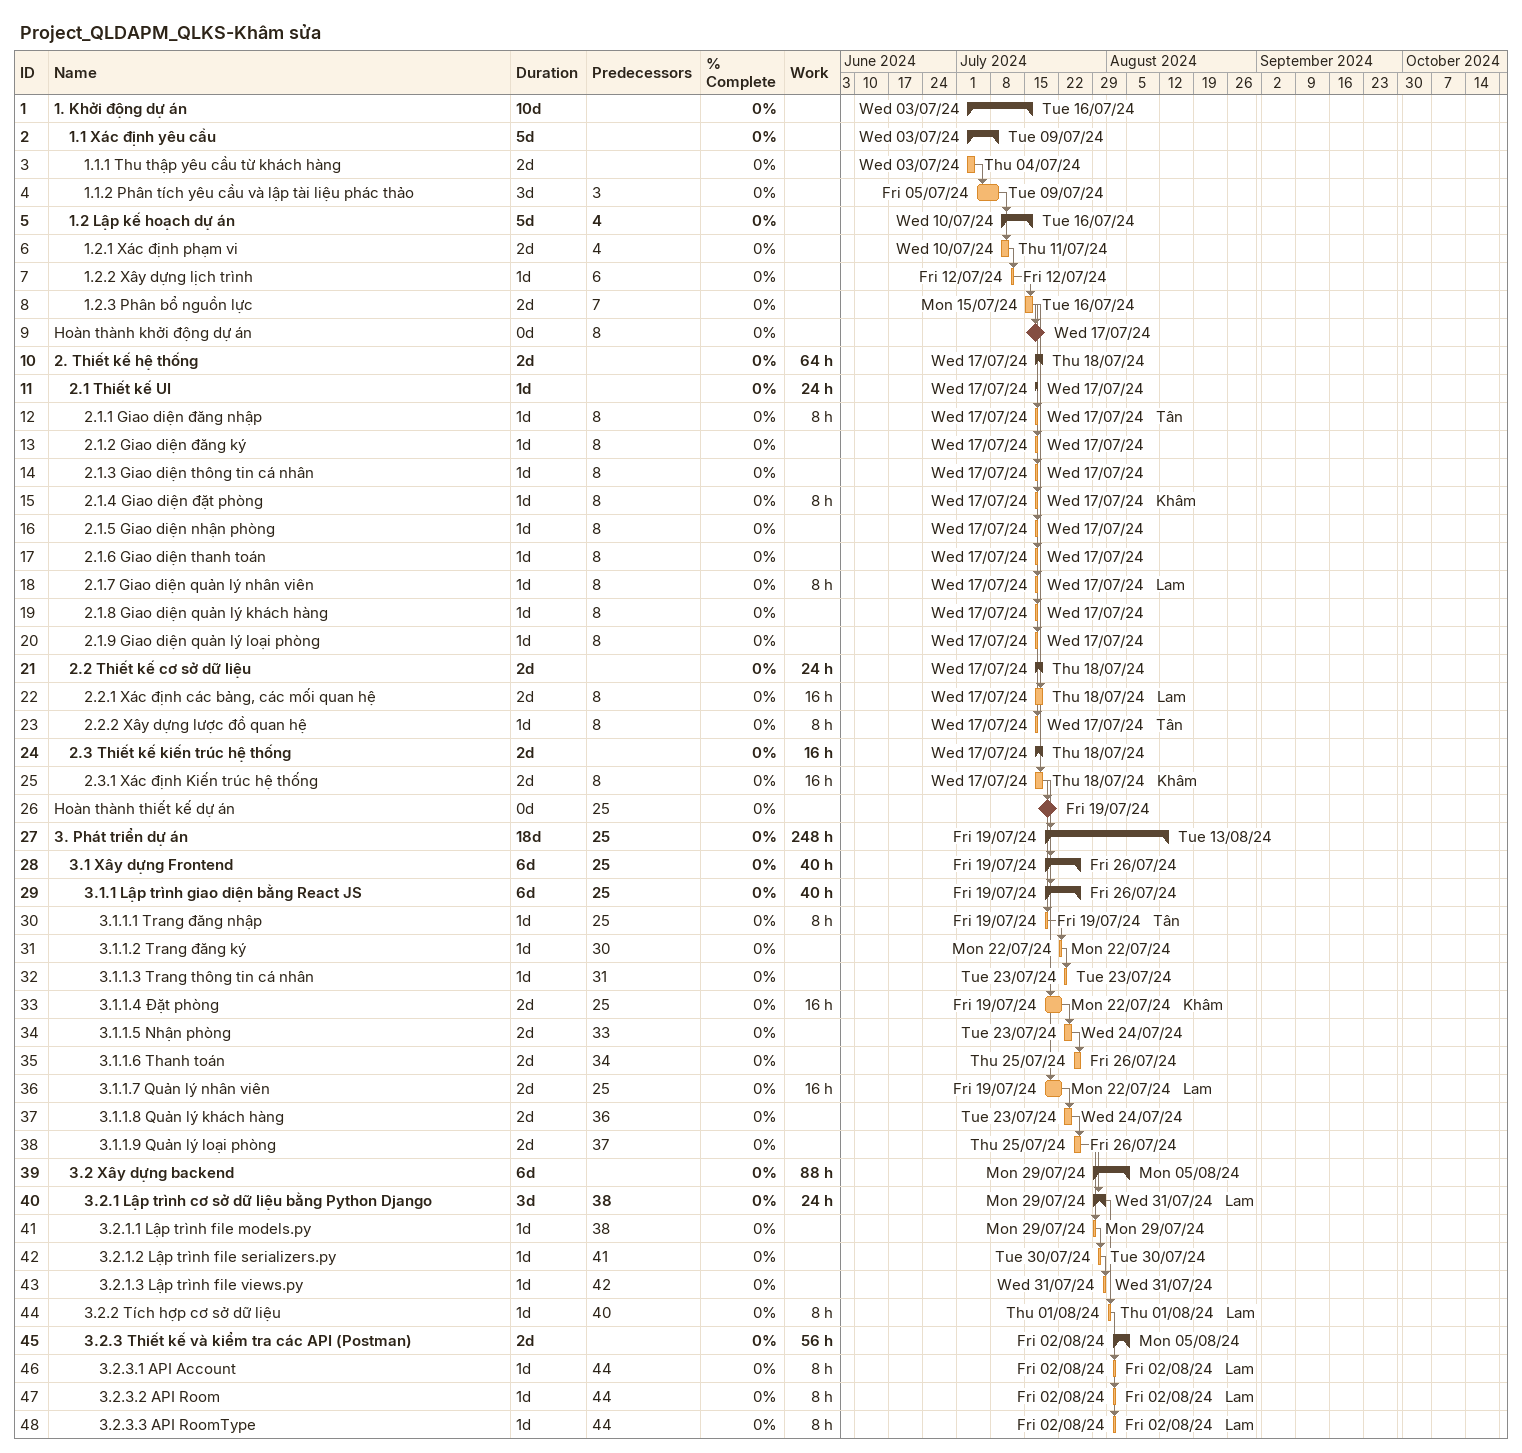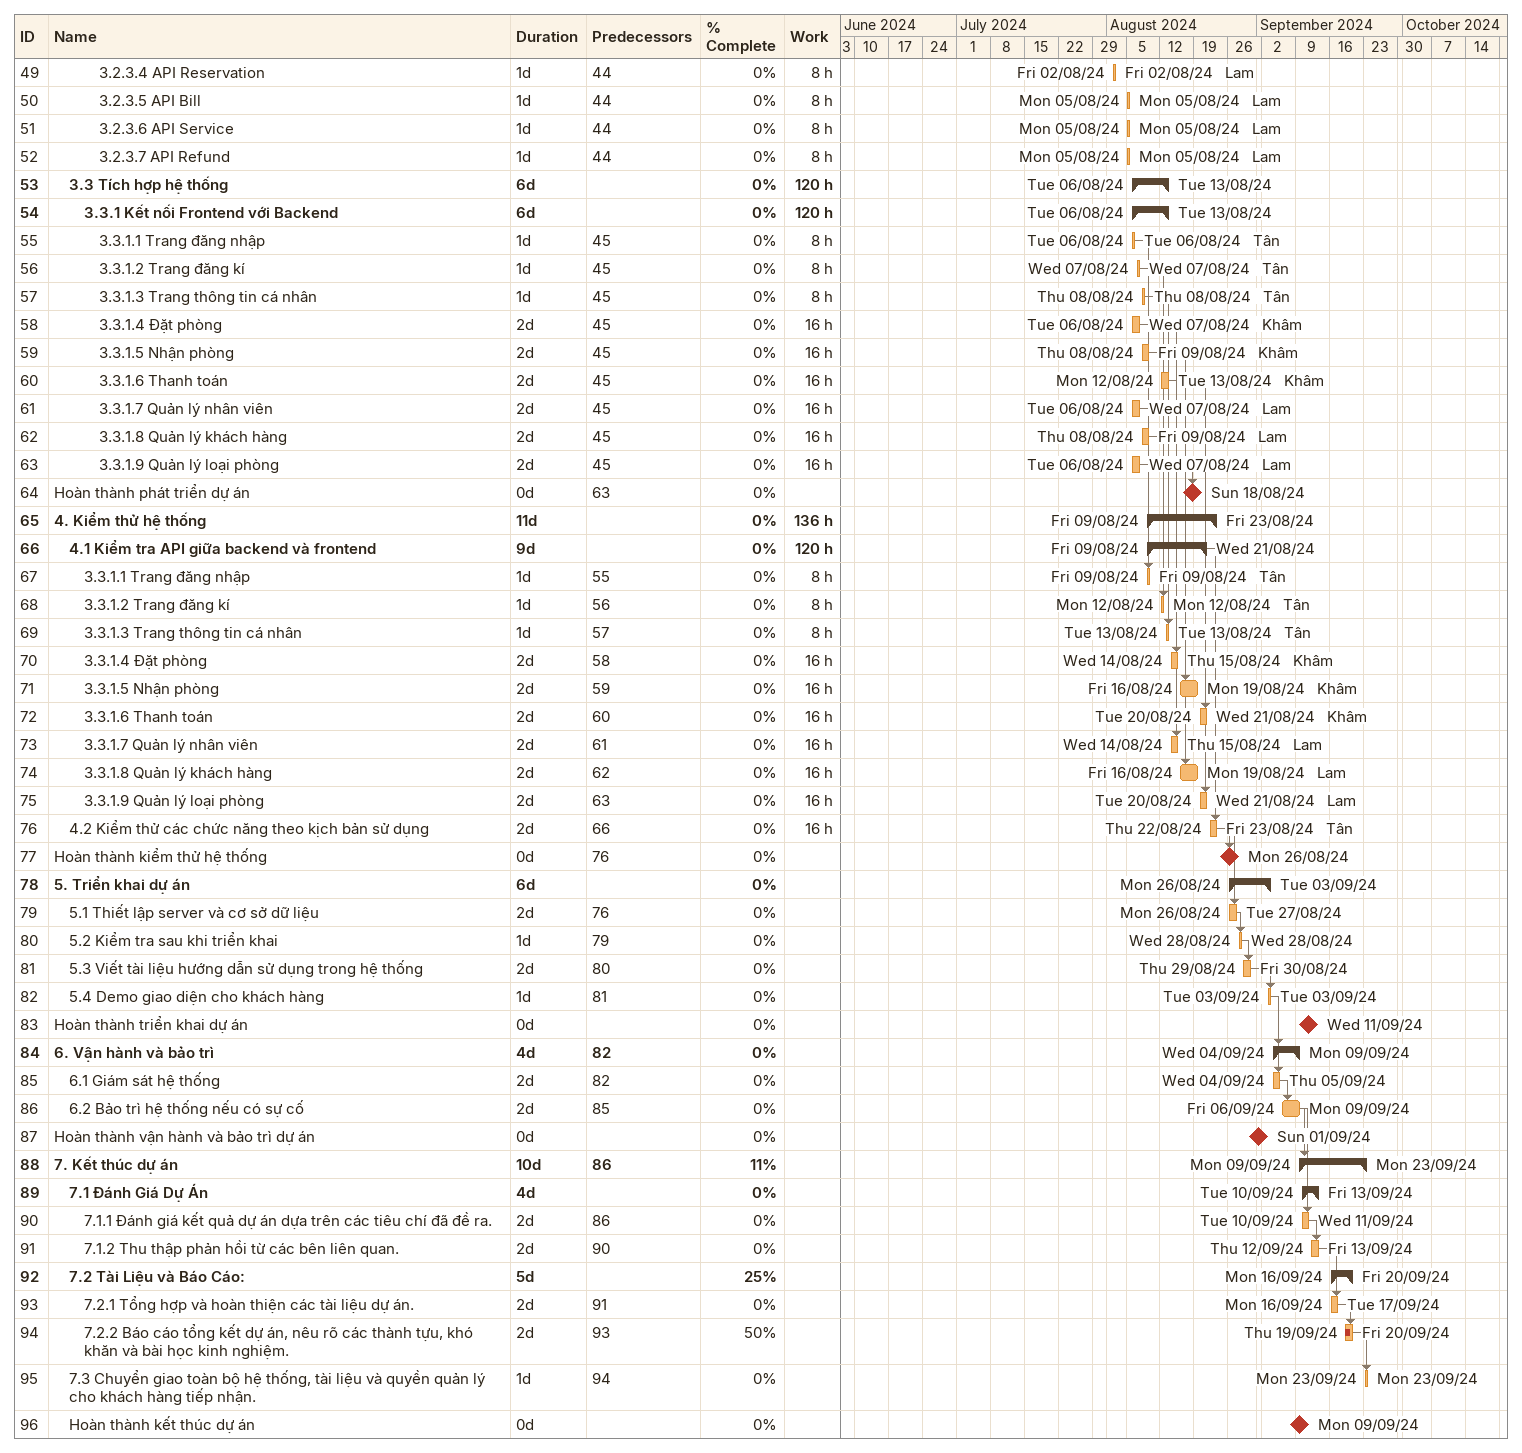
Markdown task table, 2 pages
Project_QLDAPM_QLKS-Khâm sửa

| ID | Level | Task | Duration | Start | Finish | Predecessors | Resources | % complete | Work (h) |
|---|---|---|---|---|---|---|---|---|---|
| 1 | 1 | **1. Khởi động dự án** | 10d | 2024-07-03 | 2024-07-16 |  |  | 0 |  |
| 2 | 2 | **1.1 Xác định yêu cầu** | 5d | 2024-07-03 | 2024-07-09 |  |  | 0 |  |
| 3 | 3 | 1.1.1 Thu thập yêu cầu từ khách hàng | 2d | 2024-07-03 | 2024-07-04 |  |  | 0 |  |
| 4 | 3 | 1.1.2 Phân tích yêu cầu và lập tài liệu phác thảo | 3d | 2024-07-05 | 2024-07-09 | 3 |  | 0 |  |
| 5 | 2 | **1.2 Lập kế hoạch dự án** | 5d | 2024-07-10 | 2024-07-16 | 4 |  | 0 |  |
| 6 | 3 | 1.2.1 Xác định phạm vi | 2d | 2024-07-10 | 2024-07-11 | 4 |  | 0 |  |
| 7 | 3 | 1.2.2 Xây dựng lịch trình | 1d | 2024-07-12 | 2024-07-12 | 6 |  | 0 |  |
| 8 | 3 | 1.2.3 Phân bổ nguồn lực | 2d | 2024-07-15 | 2024-07-16 | 7 |  | 0 |  |
| 9 | 1 | Hoàn thành khởi động dự án | 0d | 2024-07-17 | 2024-07-17 | 8 |  | 0 |  |
| 10 | 1 | **2. Thiết kế hệ thống** | 2d | 2024-07-17 | 2024-07-18 |  |  | 0 | 64 |
| 11 | 2 | **2.1 Thiết kế UI** | 1d | 2024-07-17 | 2024-07-17 |  |  | 0 | 24 |
| 12 | 3 | 2.1.1 Giao diện đăng nhập | 1d | 2024-07-17 | 2024-07-17 | 8 | Tân | 0 | 8 |
| 13 | 3 | 2.1.2 Giao diện đăng ký | 1d | 2024-07-17 | 2024-07-17 | 8 |  | 0 |  |
| 14 | 3 | 2.1.3 Giao diện thông tin cá nhân | 1d | 2024-07-17 | 2024-07-17 | 8 |  | 0 |  |
| 15 | 3 | 2.1.4 Giao diện đặt phòng | 1d | 2024-07-17 | 2024-07-17 | 8 | Khâm | 0 | 8 |
| 16 | 3 | 2.1.5 Giao diện nhận phòng | 1d | 2024-07-17 | 2024-07-17 | 8 |  | 0 |  |
| 17 | 3 | 2.1.6 Giao diện thanh toán | 1d | 2024-07-17 | 2024-07-17 | 8 |  | 0 |  |
| 18 | 3 | 2.1.7 Giao diện quản lý nhân viên | 1d | 2024-07-17 | 2024-07-17 | 8 | Lam | 0 | 8 |
| 19 | 3 | 2.1.8 Giao diện quản lý khách hàng | 1d | 2024-07-17 | 2024-07-17 | 8 |  | 0 |  |
| 20 | 3 | 2.1.9 Giao diện quản lý loại phòng | 1d | 2024-07-17 | 2024-07-17 | 8 |  | 0 |  |
| 21 | 2 | **2.2 Thiết kế cơ sở dữ liệu** | 2d | 2024-07-17 | 2024-07-18 |  |  | 0 | 24 |
| 22 | 3 | 2.2.1 Xác định các bảng, các mối quan hệ | 2d | 2024-07-17 | 2024-07-18 | 8 | Lam | 0 | 16 |
| 23 | 3 | 2.2.2 Xây dựng lược đồ quan hệ | 1d | 2024-07-17 | 2024-07-17 | 8 | Tân | 0 | 8 |
| 24 | 2 | **2.3 Thiết kế kiến trúc hệ thống** | 2d | 2024-07-17 | 2024-07-18 |  |  | 0 | 16 |
| 25 | 3 | 2.3.1 Xác định Kiến trúc hệ thống | 2d | 2024-07-17 | 2024-07-18 | 8 | Khâm | 0 | 16 |
| 26 | 1 | Hoàn thành thiết kế dự án | 0d | 2024-07-19 | 2024-07-19 | 25 |  | 0 |  |
| 27 | 1 | **3. Phát triển dự án** | 18d | 2024-07-19 | 2024-08-13 | 25 |  | 0 | 248 |
| 28 | 2 | **3.1 Xây dựng Frontend** | 6d | 2024-07-19 | 2024-07-26 | 25 |  | 0 | 40 |
| 29 | 3 | **3.1.1 Lập trình giao diện bằng React JS** | 6d | 2024-07-19 | 2024-07-26 | 25 |  | 0 | 40 |
| 30 | 4 | 3.1.1.1 Trang đăng nhập | 1d | 2024-07-19 | 2024-07-19 | 25 | Tân | 0 | 8 |
| 31 | 4 | 3.1.1.2 Trang đăng ký | 1d | 2024-07-22 | 2024-07-22 | 30 |  | 0 |  |
| 32 | 4 | 3.1.1.3 Trang thông tin cá nhân | 1d | 2024-07-23 | 2024-07-23 | 31 |  | 0 |  |
| 33 | 4 | 3.1.1.4 Đặt phòng | 2d | 2024-07-19 | 2024-07-22 | 25 | Khâm | 0 | 16 |
| 34 | 4 | 3.1.1.5 Nhận phòng | 2d | 2024-07-23 | 2024-07-24 | 33 |  | 0 |  |
| 35 | 4 | 3.1.1.6 Thanh toán | 2d | 2024-07-25 | 2024-07-26 | 34 |  | 0 |  |
| 36 | 4 | 3.1.1.7 Quản lý nhân viên | 2d | 2024-07-19 | 2024-07-22 | 25 | Lam | 0 | 16 |
| 37 | 4 | 3.1.1.8 Quản lý khách hàng | 2d | 2024-07-23 | 2024-07-24 | 36 |  | 0 |  |
| 38 | 4 | 3.1.1.9 Quản lý loại phòng | 2d | 2024-07-25 | 2024-07-26 | 37 |  | 0 |  |
| 39 | 2 | **3.2 Xây dựng backend** | 6d | 2024-07-29 | 2024-08-05 |  |  | 0 | 88 |
| 40 | 3 | **3.2.1 Lập trình cơ sở dữ liệu bằng Python Django** | 3d | 2024-07-29 | 2024-07-31 | 38 | Lam | 0 | 24 |
| 41 | 4 | 3.2.1.1 Lập trình file models.py | 1d | 2024-07-29 | 2024-07-29 | 38 |  | 0 |  |
| 42 | 4 | 3.2.1.2 Lập trình file serializers.py | 1d | 2024-07-30 | 2024-07-30 | 41 |  | 0 |  |
| 43 | 4 | 3.2.1.3 Lập trình file views.py | 1d | 2024-07-31 | 2024-07-31 | 42 |  | 0 |  |
| 44 | 3 | 3.2.2 Tích hợp cơ sở dữ liệu | 1d | 2024-08-01 | 2024-08-01 | 40 | Lam | 0 | 8 |
| 45 | 3 | **3.2.3 Thiết kế và kiểm tra các API (Postman)** | 2d | 2024-08-02 | 2024-08-05 |  |  | 0 | 56 |
| 46 | 4 | 3.2.3.1 API Account | 1d | 2024-08-02 | 2024-08-02 | 44 | Lam | 0 | 8 |
| 47 | 4 | 3.2.3.2 API Room | 1d | 2024-08-02 | 2024-08-02 | 44 | Lam | 0 | 8 |
| 48 | 4 | 3.2.3.3 API RoomType | 1d | 2024-08-02 | 2024-08-02 | 44 | Lam | 0 | 8 |
| 49 | 4 | 3.2.3.4 API Reservation | 1d | 2024-08-02 | 2024-08-02 | 44 | Lam | 0 | 8 |
| 50 | 4 | 3.2.3.5 API Bill | 1d | 2024-08-05 | 2024-08-05 | 44 | Lam | 0 | 8 |
| 51 | 4 | 3.2.3.6 API Service | 1d | 2024-08-05 | 2024-08-05 | 44 | Lam | 0 | 8 |
| 52 | 4 | 3.2.3.7 API Refund | 1d | 2024-08-05 | 2024-08-05 | 44 | Lam | 0 | 8 |
| 53 | 2 | **3.3 Tích hợp hệ thống** | 6d | 2024-08-06 | 2024-08-13 |  |  | 0 | 120 |
| 54 | 3 | **3.3.1 Kết nối Frontend với Backend** | 6d | 2024-08-06 | 2024-08-13 |  |  | 0 | 120 |
| 55 | 4 | 3.3.1.1 Trang đăng nhập | 1d | 2024-08-06 | 2024-08-06 | 45 | Tân | 0 | 8 |
| 56 | 4 | 3.3.1.2 Trang đăng kí | 1d | 2024-08-07 | 2024-08-07 | 45 | Tân | 0 | 8 |
| 57 | 4 | 3.3.1.3 Trang thông tin cá nhân | 1d | 2024-08-08 | 2024-08-08 | 45 | Tân | 0 | 8 |
| 58 | 4 | 3.3.1.4 Đặt phòng | 2d | 2024-08-06 | 2024-08-07 | 45 | Khâm | 0 | 16 |
| 59 | 4 | 3.3.1.5 Nhận phòng | 2d | 2024-08-08 | 2024-08-09 | 45 | Khâm | 0 | 16 |
| 60 | 4 | 3.3.1.6 Thanh toán | 2d | 2024-08-12 | 2024-08-13 | 45 | Khâm | 0 | 16 |
| 61 | 4 | 3.3.1.7 Quản lý nhân viên | 2d | 2024-08-06 | 2024-08-07 | 45 | Lam | 0 | 16 |
| 62 | 4 | 3.3.1.8 Quản lý khách hàng | 2d | 2024-08-08 | 2024-08-09 | 45 | Lam | 0 | 16 |
| 63 | 4 | 3.3.1.9 Quản lý loại phòng | 2d | 2024-08-06 | 2024-08-07 | 45 | Lam | 0 | 16 |
| 64 | 1 | Hoàn thành phát triển dự án | 0d | 2024-08-18 | 2024-08-18 | 63 |  | 0 |  |
| 65 | 1 | **4. Kiểm thử hệ thống** | 11d | 2024-08-09 | 2024-08-23 |  |  | 0 | 136 |
| 66 | 2 | **4.1 Kiểm tra API giữa backend và frontend** | 9d | 2024-08-09 | 2024-08-21 |  |  | 0 | 120 |
| 67 | 3 | 3.3.1.1 Trang đăng nhập | 1d | 2024-08-09 | 2024-08-09 | 55 | Tân | 0 | 8 |
| 68 | 3 | 3.3.1.2 Trang đăng kí | 1d | 2024-08-12 | 2024-08-12 | 56 | Tân | 0 | 8 |
| 69 | 3 | 3.3.1.3 Trang thông tin cá nhân | 1d | 2024-08-13 | 2024-08-13 | 57 | Tân | 0 | 8 |
| 70 | 3 | 3.3.1.4 Đặt phòng | 2d | 2024-08-14 | 2024-08-15 | 58 | Khâm | 0 | 16 |
| 71 | 3 | 3.3.1.5 Nhận phòng | 2d | 2024-08-16 | 2024-08-19 | 59 | Khâm | 0 | 16 |
| 72 | 3 | 3.3.1.6 Thanh toán | 2d | 2024-08-20 | 2024-08-21 | 60 | Khâm | 0 | 16 |
| 73 | 3 | 3.3.1.7 Quản lý nhân viên | 2d | 2024-08-14 | 2024-08-15 | 61 | Lam | 0 | 16 |
| 74 | 3 | 3.3.1.8 Quản lý khách hàng | 2d | 2024-08-16 | 2024-08-19 | 62 | Lam | 0 | 16 |
| 75 | 3 | 3.3.1.9 Quản lý loại phòng | 2d | 2024-08-20 | 2024-08-21 | 63 | Lam | 0 | 16 |
| 76 | 2 | 4.2 Kiểm thử các chức năng theo kịch bản sử dụng | 2d | 2024-08-22 | 2024-08-23 | 66 | Tân | 0 | 16 |
| 77 | 1 | Hoàn thành kiểm thử hệ thống | 0d | 2024-08-26 | 2024-08-26 | 76 |  | 0 |  |
| 78 | 1 | **5. Triển khai dự án** | 6d | 2024-08-26 | 2024-09-03 |  |  | 0 |  |
| 79 | 2 | 5.1 Thiết lập server và cơ sở dữ liệu | 2d | 2024-08-26 | 2024-08-27 | 76 |  | 0 |  |
| 80 | 2 | 5.2 Kiểm tra sau khi triển khai | 1d | 2024-08-28 | 2024-08-28 | 79 |  | 0 |  |
| 81 | 2 | 5.3 Viết tài liệu hướng dẫn sử dụng trong hệ thống | 2d | 2024-08-29 | 2024-08-30 | 80 |  | 0 |  |
| 82 | 2 | 5.4 Demo giao diện cho khách hàng | 1d | 2024-09-03 | 2024-09-03 | 81 |  | 0 |  |
| 83 | 1 | Hoàn thành triển khai dự án | 0d | 2024-09-11 | 2024-09-11 |  |  | 0 |  |
| 84 | 1 | **6. Vận hành và bảo trì** | 4d | 2024-09-04 | 2024-09-09 | 82 |  | 0 |  |
| 85 | 2 | 6.1 Giám sát hệ thống | 2d | 2024-09-04 | 2024-09-05 | 82 |  | 0 |  |
| 86 | 2 | 6.2 Bảo trì hệ thống nếu có sự cố | 2d | 2024-09-06 | 2024-09-09 | 85 |  | 0 |  |
| 87 | 1 | Hoàn thành vận hành và bảo trì dự án | 0d | 2024-09-01 | 2024-09-01 |  |  | 0 |  |
| 88 | 1 | **7. Kết thúc dự án** | 10d | 2024-09-09 | 2024-09-23 | 86 |  | 11 |  |
| 89 | 2 | **7.1 Đánh Giá Dự Án** | 4d | 2024-09-10 | 2024-09-13 |  |  | 0 |  |
| 90 | 3 | 7.1.1 Đánh giá kết quả dự án dựa trên các tiêu chí đã đề ra. | 2d | 2024-09-10 | 2024-09-11 | 86 |  | 0 |  |
| 91 | 3 | 7.1.2 Thu thập phản hồi từ các bên liên quan. | 2d | 2024-09-12 | 2024-09-13 | 90 |  | 0 |  |
| 92 | 2 | **7.2 Tài Liệu và Báo Cáo:** | 5d | 2024-09-16 | 2024-09-20 |  |  | 25 |  |
| 93 | 3 | 7.2.1 Tổng hợp và hoàn thiện các tài liệu dự án. | 2d | 2024-09-16 | 2024-09-17 | 91 |  | 0 |  |
| 94 | 3 | 7.2.2 Báo cáo tổng kết dự án, nêu rõ các thành tựu, khó khăn và bài học kinh nghiệm. | 2d | 2024-09-19 | 2024-09-20 | 93 |  | 50 |  |
| 95 | 2 | 7.3 Chuyển giao toàn bộ hệ thống, tài liệu và quyền quản lý cho khách hàng tiếp nhận. | 1d | 2024-09-23 | 2024-09-23 | 94 |  | 0 |  |
| 96 | 2 | Hoàn thành kết thúc dự án | 0d | 2024-09-09 | 2024-09-09 |  |  | 0 |  |
